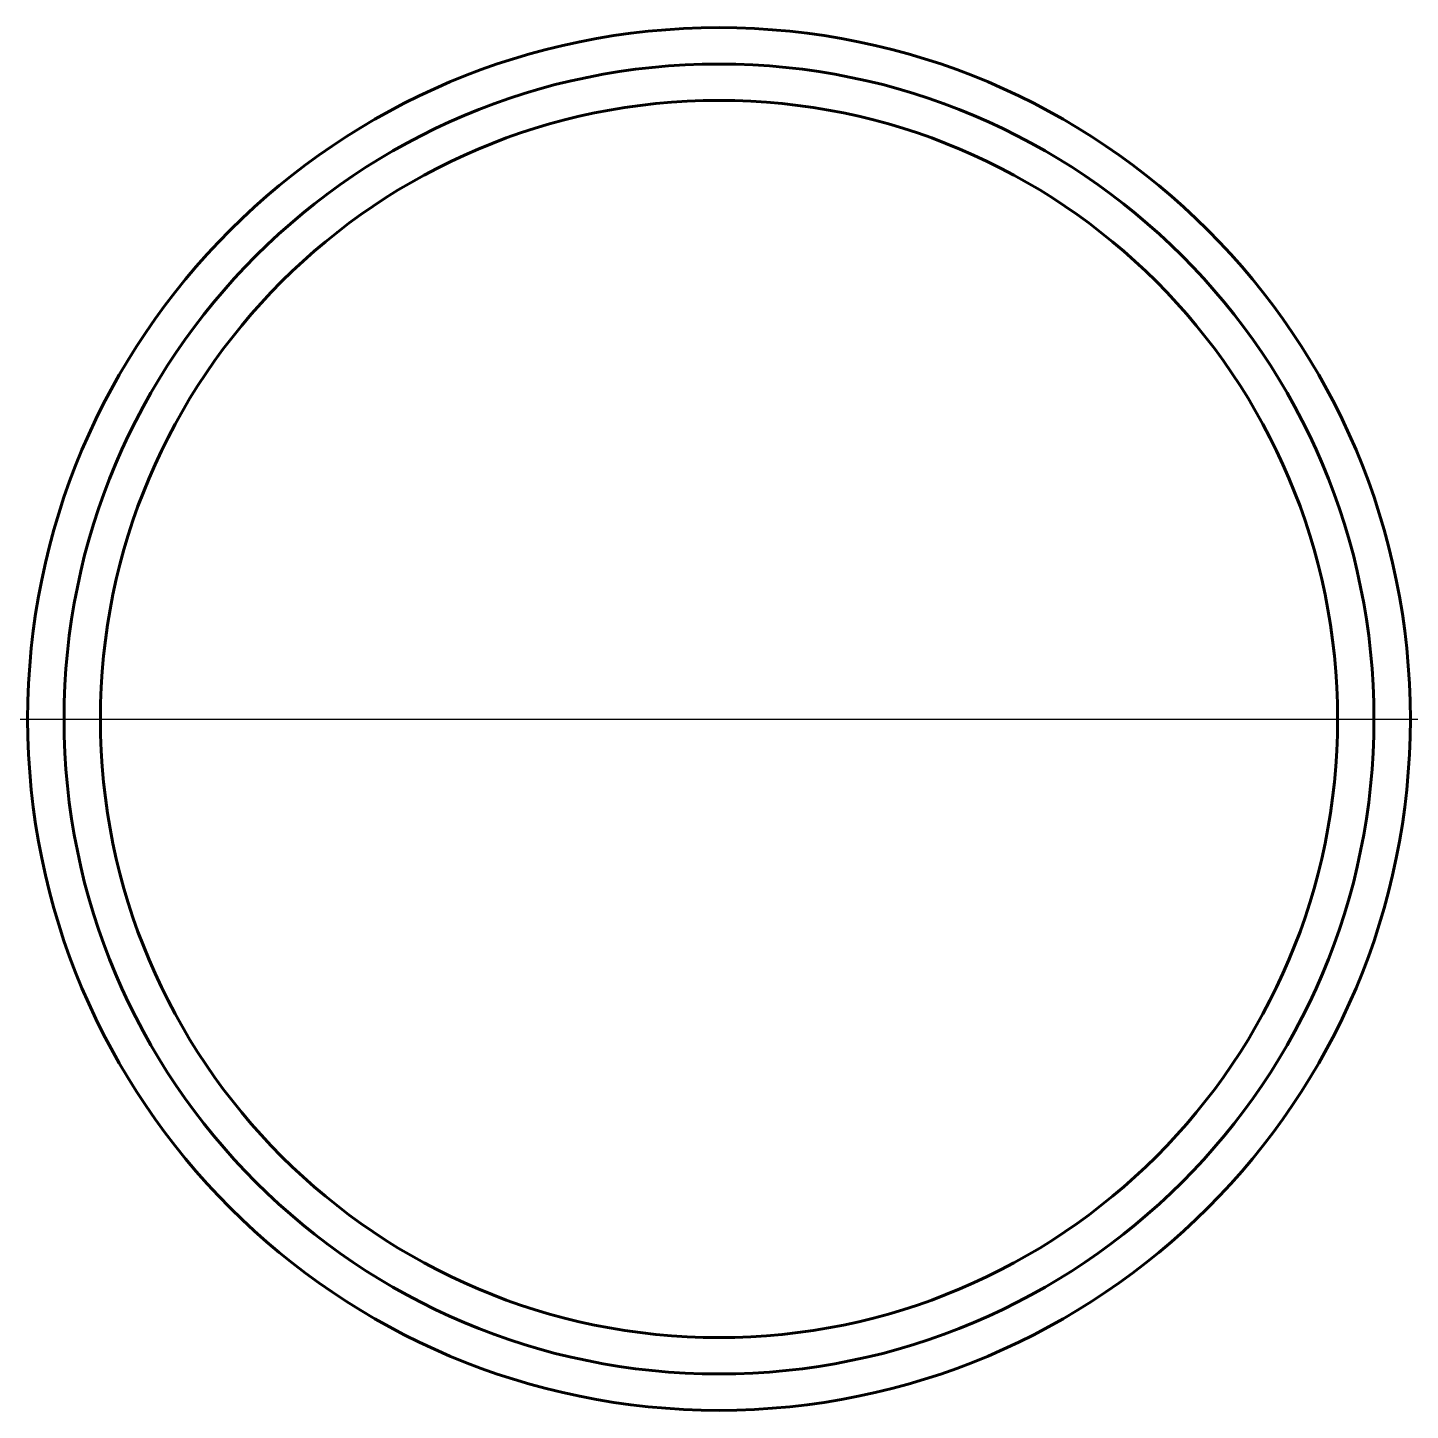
# Model space of a CAD drawing. Header units: millimetres. Extents: x -28.5 to 28.5, y -28.5 to 28.5.
import ezdxf

# ---------------------------------------------------------------- set-up
doc = ezdxf.new("R2010")
doc.units = ezdxf.units.MM
doc.linetypes.add('K5LT_BASIC', pattern=[0])

msp = doc.modelspace()

# ---------------------------------------------------------------- linework, layer by layer
at = {"color": 232, "true_color": 0xc52b79}
msp.add_xline((0, 0), (1, 0), dxfattribs=at)
at = {"color": 143, "linetype": 'K5LT_BASIC', "lineweight": 60, "true_color": 0x33acca}
for radius in [28.5, 27, 25.5]:
    msp.add_circle((0, 0), radius, dxfattribs=at)

doc.saveas('drawing.dxf')
